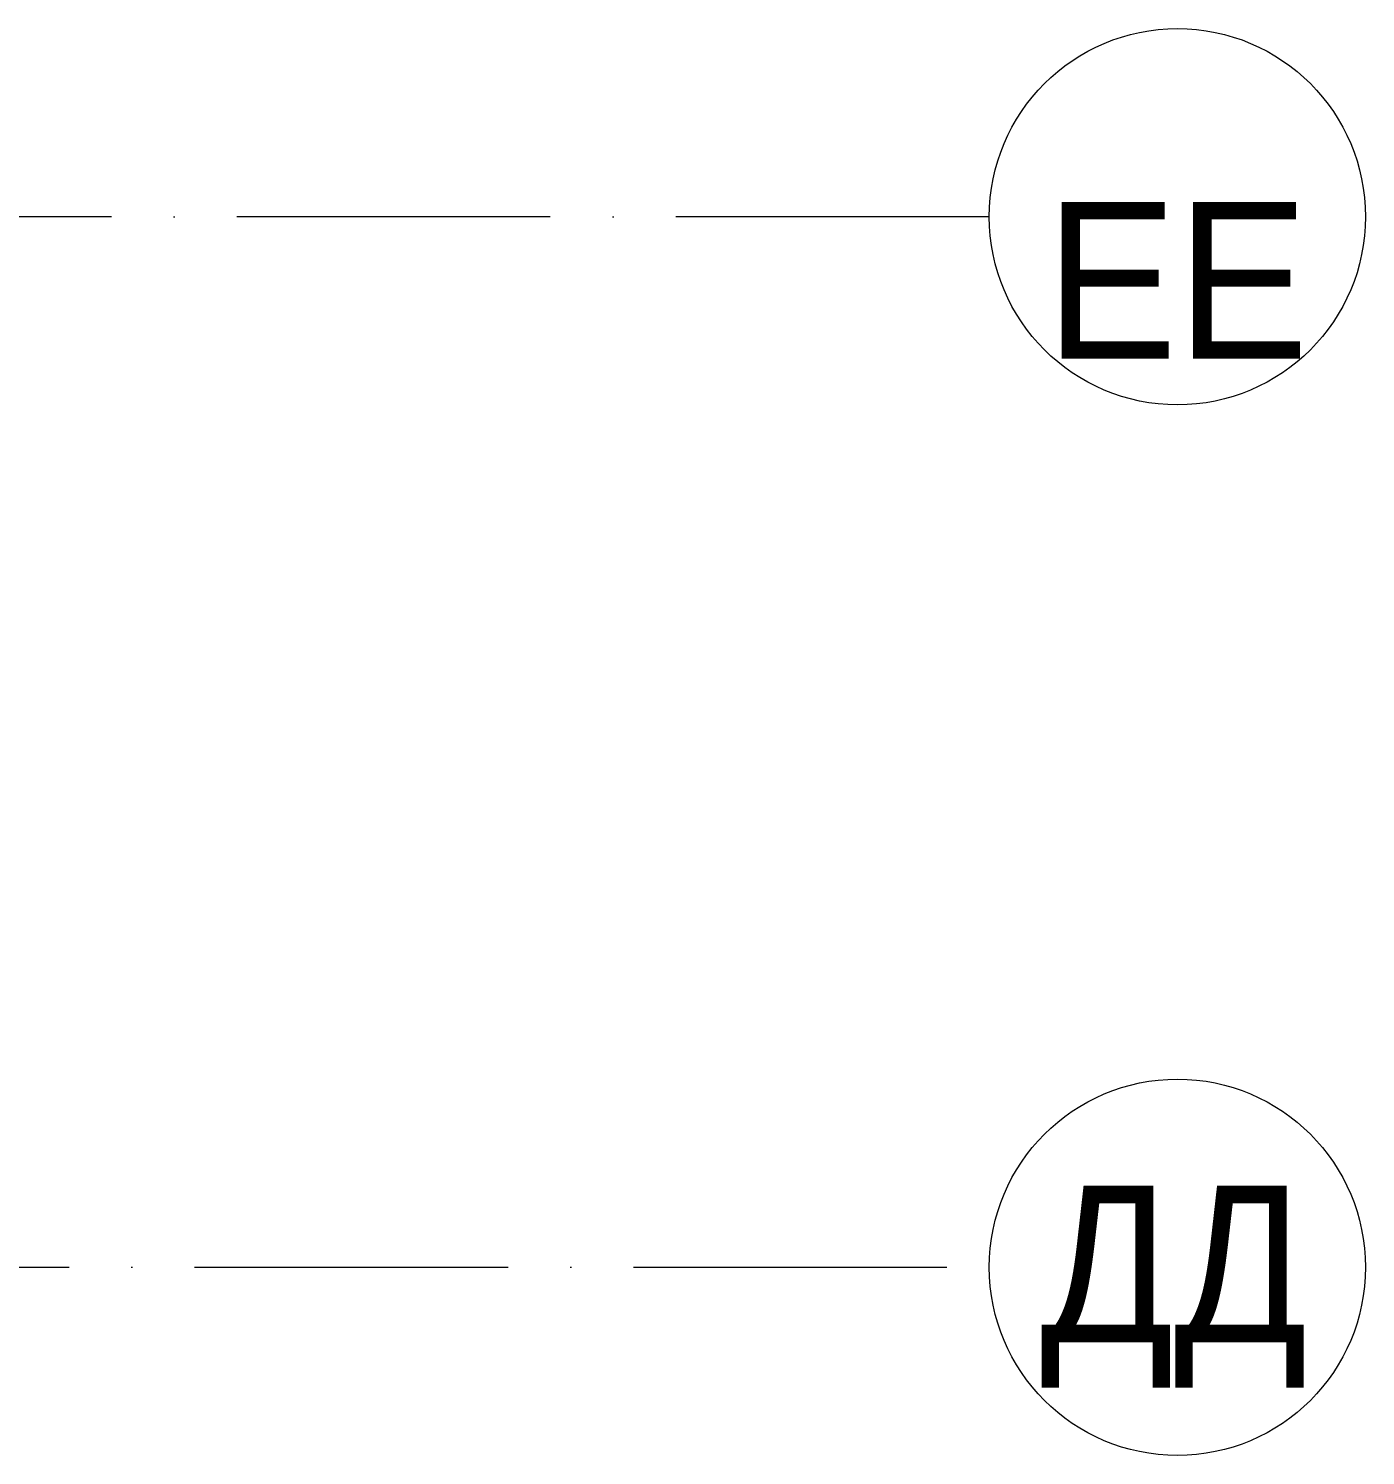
# Model space of a CAD drawing. Header units: millimetres. Extents: x -6467 to 106027, y -7090 to 195095.
# Drawn here: x 101654 to 105918, y 51331 to 55881 of the extents above; entities that cross this region are included whole.
import ezdxf

# ---------------------------------------------------------------- set-up
doc = ezdxf.new("R2010")
doc.units = ezdxf.units.MM
doc.linetypes.add('50_200_ШТРИХ_1Т_ш5_п1_п1_', pattern=[1400, 1000, -200, 0, -200])
for name, color, linetype, lineweight, true_color in [('Оси-1', 7, 'Continuous', 20, 0xaaaaaa), ('Оси-2', 7, 'Continuous', 9, 0xaaaaaa), ('Оси-3', 7, '50_200_ШТРИХ_1Т_ш5_п1_п1_', 9, 0xaaaaaa)]:
    doc.layers.add(name, color=color, linetype=linetype, lineweight=lineweight, true_color=true_color)
doc.styles.add('Arial', font='arial.ttf', dxfattribs={"width": 0.9, "height": 500})

# ---------------------------------------------------------------- blocks, each defined once
blk = doc.blocks.new('Ось сетки - Круг_Ø6_00__ISO-2_5_0_9K_-17386508-АИ_План этажа Радиаторы_2')
at = {"layer": 'Оси-1'}
blk.add_circle((0, 0), 3, dxfattribs=at)

msp = doc.modelspace()

# ---------------------------------------------------------------- linework, layer by layer
at = {"layer": 'Оси-3'}
for p, q in [((104718, 55281), (-5267.3, 55281)), ((68580.7, 51931), (104718, 51931))]:
    msp.add_line(p, q, dxfattribs=at)

# ---------------------------------------------------------------- block references
at = {"layer": 'Оси-1', "xscale": 199.9999999999999, "yscale": 199.9999999999999, "zscale": 199.9999999999999}
for p, rotation in [((105318, 55281), 89.9999999999998), ((105318, 51931), 269.9999999999995)]:
    msp.add_blockref('Ось сетки - Круг_Ø6_00__ISO-2_5_0_9K_-17386508-АИ_План этажа Радиаторы_2', p, dxfattribs=dict(at, rotation=rotation))

# ---------------------------------------------------------------- texts
at = {"layer": 'Оси-2', "char_height": 500, "attachment_point": 5, "line_spacing_factor": 0.936439, "style": 'Arial'}
for s, insert, width in [('\\pxqc,t4.572,9.144,13.716,18.288,22.86,27.432,32.004,36.576,41.148,45.72,50.292,54.864,59.436,64.008,68.58,73.152,77.724,82.296,86.868,91.44,96.012,100.584,105.156,109.728,114.3,118.872,123.444,128.016,132.588,137.16,141.732,146.304;{ЕЕ}', (105316.8, 55078.2), 846), ('\\pxqc,t4.572,9.144,13.716,18.288,22.86,27.432,32.004,36.576,41.148,45.72,50.292,54.864,59.436,64.008,68.58,73.152,77.724,82.296,86.868,91.44,96.012,100.584,105.156,109.728,114.3,118.872,123.444,128.016,132.588,137.16,141.732,146.304;{ДД}', (105306.5, 51869.3), 869.4)]:
    msp.add_mtext(s, dxfattribs=dict(at, insert=insert, width=width))

doc.saveas('drawing.dxf')
